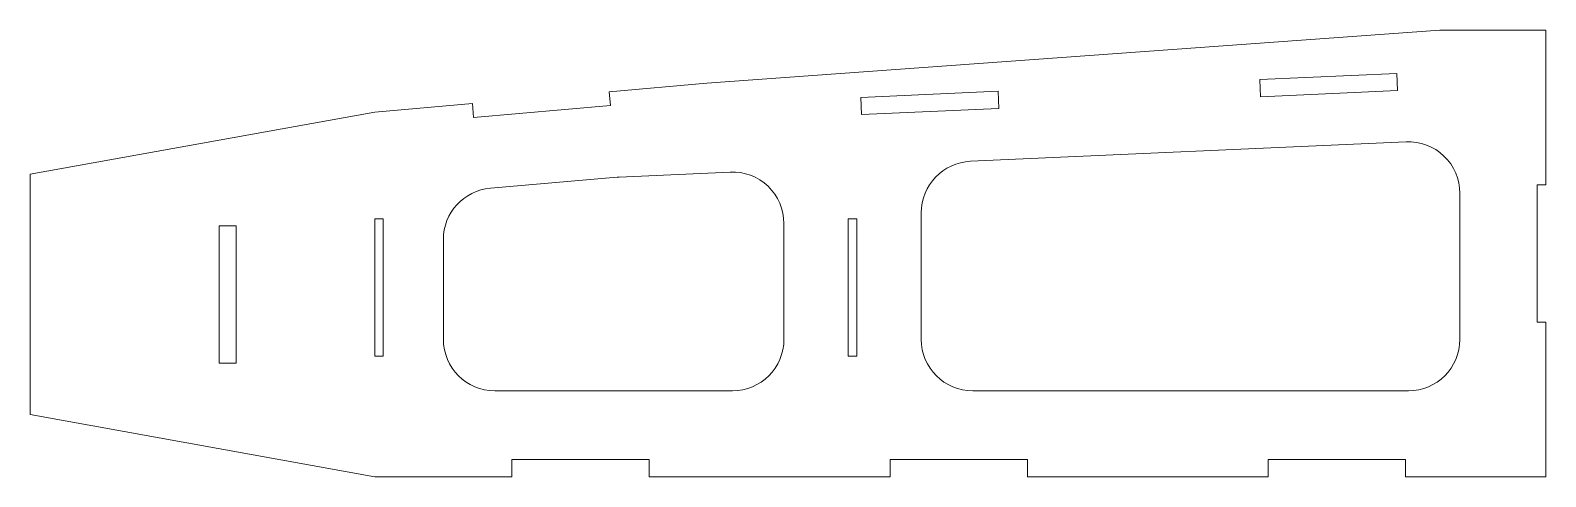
# Paper-space layout 'Sheet6' of a CAD drawing. Header units: inches. Extents: x 0.6 to 22.7, y 1.9 to 8.4.
import ezdxf

# ---------------------------------------------------------------- set-up
doc = ezdxf.new("R2010")
doc.units = ezdxf.units.IN
doc.header["$MEASUREMENT"] = 0

psp = doc.layouts.new('Sheet6')

# ---------------------------------------------------------------- linework, layer by layer
at = {"color": 1, "linetype": 'Continuous', "lineweight": 15}
for p, q in [((10.45, 7.658), (21.125, 8.428)), ((21.125, 8.428), (22.667, 8.428)), ((22.667, 8.428), (22.667, 6.178)), ((18.502, 7.71), (20.5, 7.8)), ((20.5, 7.8), (20.511, 7.55)), ((9.028, 7.534), (10.45, 7.658)), ((9.046, 7.334), (9.028, 7.534)), ((12.693, 7.45), (14.691, 7.54)), ((14.691, 7.54), (14.702, 7.29)), ((18.502, 7.71), (18.513, 7.46)), ((18.513, 7.46), (20.511, 7.55)), ((5.613, 7.237), (7.036, 7.361)), ((7.053, 7.16), (7.036, 7.361)), ((9.046, 7.334), (7.053, 7.16)), ((12.693, 7.45), (12.704, 7.2)), ((12.704, 7.2), (14.702, 7.29)), ((0.597, 6.332), (5.613, 7.237)), ((20.633, 6.804), (14.289, 6.521)), ((0.597, 2.832), (0.597, 6.332)), ((9.143, 6.29), (7.298, 6.129)), ((10.789, 6.364), (9.174, 6.292)), ((21.417, 3.928), (21.417, 6.055)), ((22.667, 6.178), (22.542, 6.178)), ((22.542, 6.178), (22.542, 4.178)), ((13.573, 5.771), (13.573, 3.928)), ((3.347, 5.582), (3.347, 3.582)), ((3.597, 5.582), (3.347, 5.582)), ((3.597, 5.582), (3.597, 3.582)), ((5.613, 5.685), (5.738, 5.685)), ((5.613, 3.685), (5.613, 5.685)), ((5.738, 3.685), (5.738, 5.685)), ((11.573, 3.928), (11.573, 5.615)), ((12.51, 5.685), (12.51, 3.685)), ((12.635, 5.685), (12.51, 5.685)), ((12.635, 5.685), (12.635, 3.685)), ((6.613, 5.382), (6.613, 3.928)), ((22.542, 4.178), (22.667, 4.178)), ((22.667, 4.178), (22.667, 1.928)), ((3.597, 3.582), (3.347, 3.582)), ((5.613, 3.685), (5.738, 3.685)), ((12.635, 3.685), (12.51, 3.685)), ((7.363, 3.178), (10.823, 3.178)), ((14.323, 3.178), (20.667, 3.178)), ((5.613, 1.928), (0.597, 2.832)), ((9.611, 2.178), (7.611, 2.178)), ((7.611, 2.178), (7.611, 1.928)), ((9.611, 2.178), (9.611, 1.928)), ((15.119, 2.178), (13.119, 2.178)), ((13.119, 1.928), (13.119, 2.178)), ((15.119, 2.178), (15.119, 1.928)), ((20.627, 2.178), (18.627, 2.178)), ((18.627, 1.928), (18.627, 2.178)), ((20.627, 2.178), (20.627, 1.928)), ((7.611, 1.928), (5.613, 1.928)), ((13.119, 1.928), (9.611, 1.928)), ((18.627, 1.928), (15.119, 1.928)), ((22.667, 1.928), (20.627, 1.928))]:
    psp.add_line(p, q, dxfattribs=at)
for centre, start, end in [((20.667, 6.055), 0, 92.562), ((14.323, 5.771), 92.562, 180), ((9.208, 5.542), 92.562, 94.9843), ((10.823, 5.615), 0, 92.562), ((7.363, 5.382), 94.9843, 180), ((7.363, 3.928), 180, 270), ((10.823, 3.928), 270, 0), ((14.323, 3.928), 180, 270), ((20.667, 3.928), 270, 0)]:
    psp.add_arc(centre, 0.75, start, end, dxfattribs=at)

doc.saveas('drawing.dxf')
